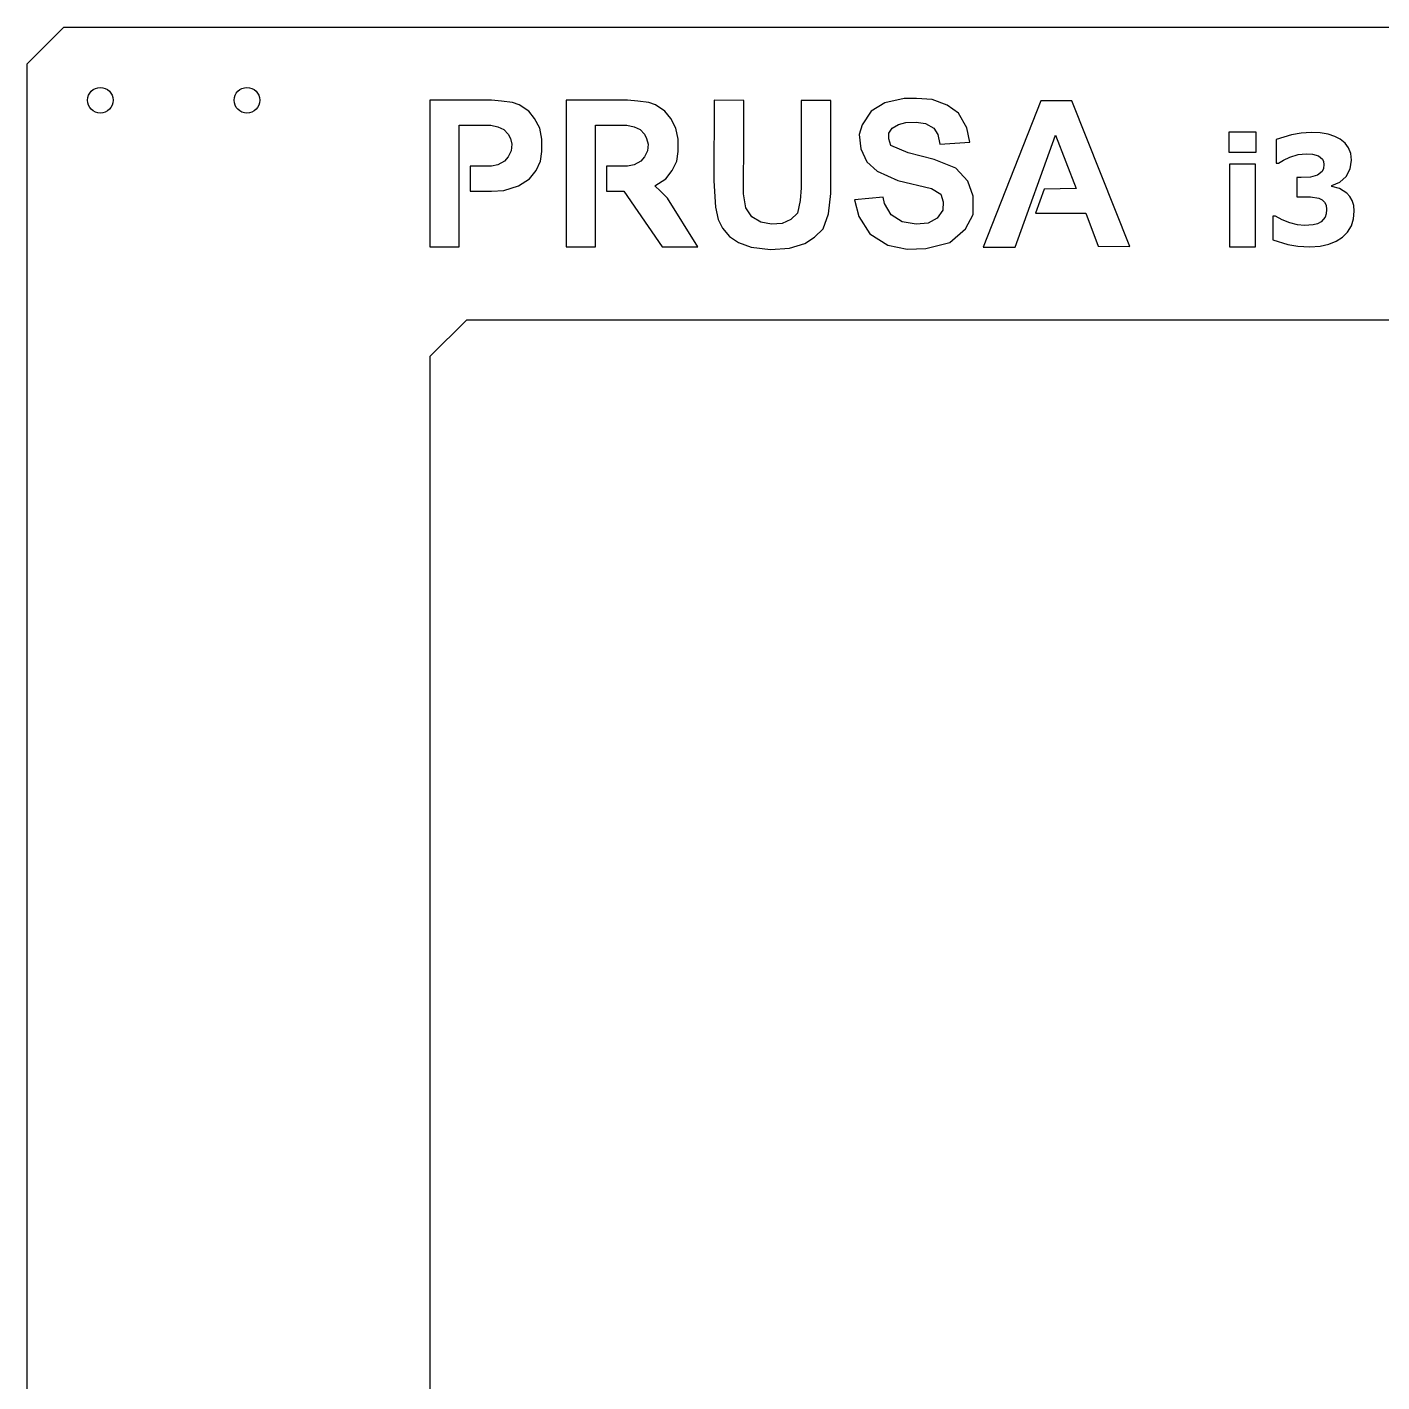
# Model space of a CAD drawing. Header units: millimetres. Extents: x -310 to 60, y -185 to 185.
# Drawn here: x -310.5 to -125.5, y 0 to 185 of the extents above; entities that cross this region are included whole.
import ezdxf

# ---------------------------------------------------------------- set-up
doc = ezdxf.new("R2010")
doc.units = ezdxf.units.MM
doc.layers.get('0').update_dxf_attribs({"linetype": 'CONTINUOUS'})

msp = doc.modelspace()

# ---------------------------------------------------------------- linework, layer by layer
for points in [[(-200.68, -184.93), (-200.68, -185.03), (-240.68, -185.03), (-240.68, -184.93), (-245.42, -180.19), (-265.42, -180.19), (-270.26, -185.03), (-305.47, -185.03), (-310.47, -180.22), (-310.47, 179.97), (-305.47, 184.97), (54.53, 184.97), (59.53, 179.97), (59.53, -180.03), (54.53, -185.03), (19.32, -185.03), (14.48, -180.19), (-5.52, -180.19), (-10.26, -184.93), (-10.26, -185.03), (-50.26, -185.03), (-50.26, -184.93), (-55, -180.19), (-195.94, -180.19)], [(-246.17, 166.17), (-247.07, 165.97), (-249.97, 165.97), (-249.97, 162.57), (-247.07, 162.57), (-245.37, 162.67), (-243.37, 163.27), (-241.87, 164.27), (-240.97, 165.37), (-240.37, 166.67), (-240.17, 167.97), (-240.17, 169.67), (-240.47, 171.17), (-241.17, 172.47), (-241.97, 173.47), (-243.27, 174.37), (-244.17, 174.67), (-245.67, 174.87), (-247.07, 174.97), (-255.47, 174.97), (-255.47, 154.97), (-251.47, 154.97), (-251.47, 171.57), (-247.17, 171.57), (-246.17, 171.37), (-245.37, 170.97), (-244.77, 170.37), (-244.47, 169.77), (-244.27, 168.97), (-244.37, 168.07), (-244.77, 167.27), (-245.27, 166.67)], [(-223.74, 154.97), (-218.86, 154.97), (-223.04, 161.62), (-224, 162.58), (-224.77, 163.27), (-223.27, 164.27), (-222.37, 165.37), (-221.77, 166.67), (-221.57, 167.97), (-221.57, 169.67), (-221.87, 171.17), (-222.57, 172.47), (-223.37, 173.47), (-224.67, 174.37), (-225.57, 174.67), (-227.07, 174.87), (-228.47, 174.97), (-236.87, 174.97), (-236.87, 154.97), (-232.87, 154.97), (-232.87, 171.57), (-228.57, 171.57), (-227.57, 171.37), (-226.77, 170.97), (-226.17, 170.37), (-225.87, 169.77), (-225.67, 168.97), (-225.77, 168.07), (-226.17, 167.27), (-226.67, 166.67), (-227.57, 166.17), (-228.47, 165.97), (-231.37, 165.97), (-231.37, 162.57), (-228.98, 162.57)], [(-216.71, 163.98), (-216.49, 160.36), (-216.1, 158.7), (-215.51, 157.5), (-214.58, 156.39), (-213.33, 155.56), (-211.6, 154.93), (-208.98, 154.58), (-206.36, 154.78), (-204.25, 155.44), (-202.93, 156.3), (-201.78, 157.42), (-201.05, 159.47), (-200.71, 162.23), (-200.71, 166.15), (-200.73, 174.96), (-204.79, 174.96), (-204.77, 163.02), (-204.89, 161.3), (-205.26, 159.57), (-206.16, 158.69), (-207.36, 158.17), (-208.81, 158.07), (-210.3, 158.32), (-211.52, 159.05), (-212.33, 160.28), (-212.65, 162.18), (-212.62, 170.14), (-212.62, 174.96), (-216.67, 174.97)], [(-181.76, 169.25), (-182.16, 171.23), (-183.28, 173.21), (-184.85, 174.33), (-186.88, 175.09), (-189.01, 175.24), (-190.69, 175.24), (-193.33, 174.63), (-195.21, 173.47), (-196.42, 171.64), (-196.83, 170.32), (-196.63, 168.34), (-195.81, 166.56), (-194.39, 165.29), (-191.55, 164.03), (-186.98, 162.91), (-185.72, 162.15), (-185.36, 161.13), (-185.41, 159.97), (-186.22, 158.9), (-187.44, 158.19), (-189.07, 158.04), (-190.99, 158.39), (-192.47, 159.31), (-193.38, 160.88), (-193.58, 161.74), (-197.49, 161.39), (-196.88, 159.1), (-195.41, 156.72), (-192.92, 155.2), (-190.28, 154.64), (-187.75, 154.74), (-184.45, 155.55), (-182.32, 157.43), (-181.3, 159.36), (-181.3, 161.89), (-182.01, 163.92), (-183.63, 165.7), (-186.63, 166.87), (-190.18, 167.78), (-192.52, 168.8), (-192.82, 169.71), (-192.82, 170.47), (-192.35, 171.18), (-191.49, 171.68), (-190.47, 171.94), (-189.09, 172), (-187.79, 171.79), (-186.65, 171.15), (-186.12, 170.29), (-185.83, 169)], [(-179.93, 154.94), (-175.57, 154.94), (-170.03, 170.22), (-167.24, 162.91), (-171.61, 162.86), (-172.77, 159.56), (-165.92, 159.56), (-164.2, 155.04), (-159.88, 154.99), (-167.8, 174.89), (-172.06, 174.89)], [(-142.63, 167.87), (-142.63, 170.62), (-146.36, 170.62), (-146.36, 167.87)], [(-129.73, 167.69), (-130.01, 168.46), (-130.49, 169.13), (-131.16, 169.66), (-131.92, 170.05), (-132.83, 170.34), (-133.9, 170.51), (-135.15, 170.57), (-136.51, 170.49), (-137.83, 170.26), (-139.92, 169.62), (-139.92, 166.41), (-139.61, 166.41), (-138.92, 166.8), (-138.04, 167.22), (-136.92, 167.55), (-135.8, 167.68), (-134.97, 167.62), (-134.13, 167.38), (-133.6, 166.93), (-133.44, 166.6), (-133.39, 166.19), (-133.45, 165.67), (-133.62, 165.27), (-134.25, 164.73), (-135.22, 164.49), (-136.48, 164.43), (-137.07, 164.43), (-137.07, 161.8), (-136.43, 161.8), (-135.24, 161.78), (-134.09, 161.59), (-133.65, 161.38), (-133.31, 161.07), (-133.09, 160.63), (-133.02, 160.05), (-133.07, 159.45), (-133.23, 159.01), (-133.77, 158.39), (-134.26, 158.12), (-134.84, 157.97), (-136.03, 157.87), (-136.99, 157.97), (-138.05, 158.26), (-139.09, 158.67), (-139.99, 159.16), (-140.35, 159.16), (-140.35, 155.91), (-138.31, 155.26), (-136.94, 155.04), (-135.31, 154.97), (-133.89, 155.05), (-132.7, 155.31), (-131.7, 155.72), (-130.84, 156.28), (-130.15, 156.98), (-129.64, 157.81), (-129.34, 158.77), (-129.24, 159.82), (-129.31, 160.61), (-129.53, 161.29), (-129.87, 161.85), (-130.28, 162.3), (-131.27, 162.92), (-132.32, 163.2), (-132.32, 163.34), (-131.23, 163.79), (-130.37, 164.58), (-129.81, 165.62), (-129.63, 166.82)], [(-146.26, 154.97), (-142.74, 154.97), (-142.74, 166.26), (-146.26, 166.26)], [(-215.16, -145.03), (-213.81, -146.39), (-207.56, -146.39), (-206.2, -145.03), (-155.47, -145.03), (-134.94, -158), (-116, -158), (-95.47, -145.03), (-44.74, -145.03), (-43.39, -146.39), (-37.14, -146.39), (-35.78, -145.03), (-0.47, -145.03), (4.53, -140.03), (4.53, 139.97), (-0.47, 144.97), (-250.47, 144.97), (-255.47, 139.97), (-255.47, -140.03), (-250.47, -145.03)]]:
    msp.add_lwpolyline(points, close=True)
for centre in [(-300.47, 174.98), (-280.45, 174.98)]:
    msp.add_circle(centre, 1.75)

doc.saveas('drawing.dxf')
